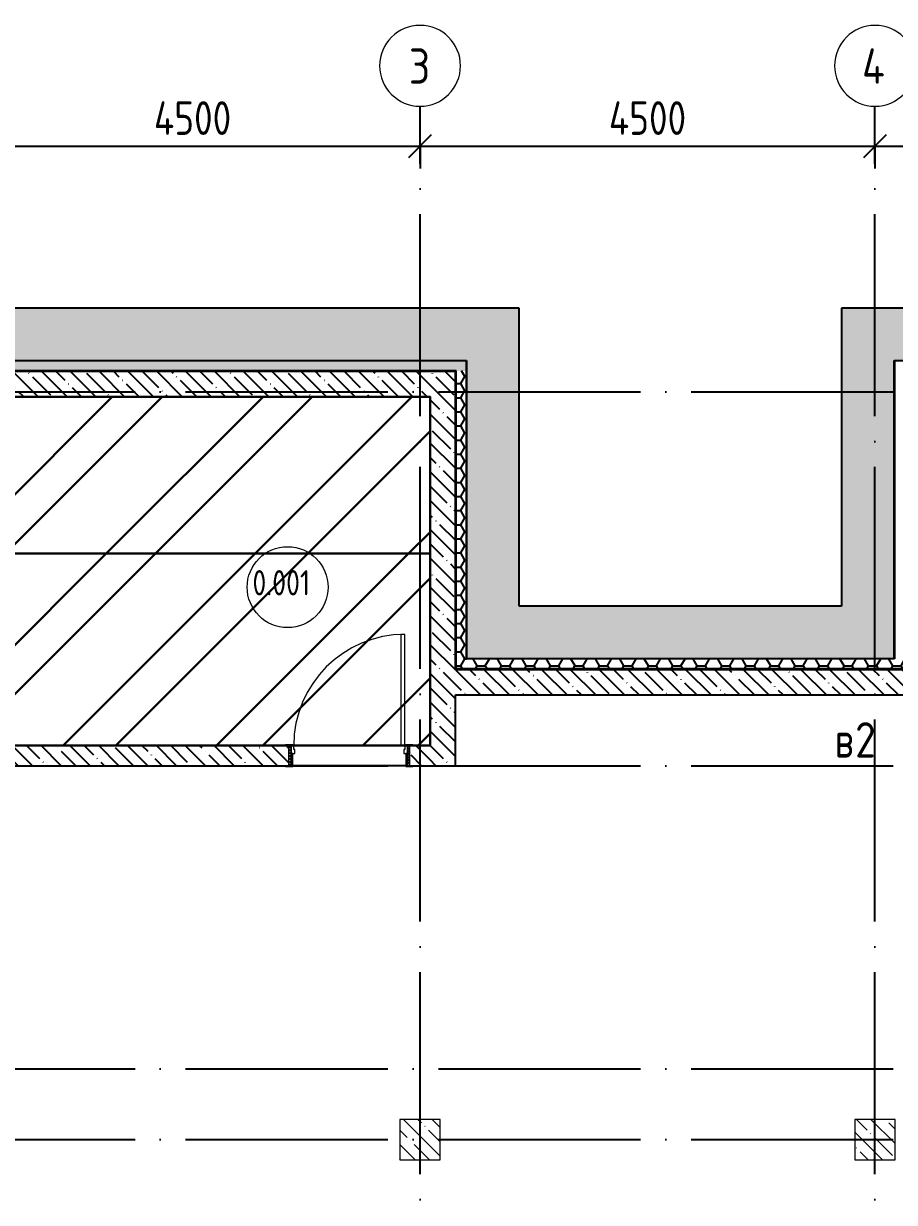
# Model space of a CAD drawing. Header units: millimetres. Extents: x -68946 to 690821, y -552984 to 293768.
# Drawn here: x 2106 to 10719, y 159979 to 171645 of the extents above; entities that cross this region are included whole.
import ezdxf

# ---------------------------------------------------------------- set-up
doc = ezdxf.new("R2010")
doc.units = ezdxf.units.MM
doc.linetypes.add('ADSK_Линия сетки', pattern=[2500, 2000, -250, 0, -250])
doc.layers.get('Defpoints').update_dxf_attribs({"color": 250})
for name, color, linetype, lineweight in [('1.1) Стяжка 5 вып.', 30, 'Continuous', 30), ('1.4) Стяжка 5 вып.', 30, 'Continuous', 30), ('A-ANNO-DIMS', 250, 'Continuous', 9), ('A-AREA-IDEN', 250, 'Continuous', 9), ('A-DETL-1', 250, 'Continuous', 53), ('A-DETL-GENF-1', 250, 'Continuous', 5), ('A-DOOR', 250, 'Continuous', 5), ('A-DOOR-1', 250, 'Continuous', 13), ('A-DOOR-FRAM', 250, 'Continuous', 5), ('A-WALL', 250, 'Continuous', 9), ('A-WALL-1', 250, 'Continuous', 50), ('A-WALL-2', 250, 'Continuous', 5), ('A-WALL-3', 250, 'Continuous', 13), ('G-ANNO-SYMB-3', 250, 'Continuous', 9), ('I-WALL-1', 250, 'Continuous', 5), ('S-COLS-1', 250, 'Continuous', 5), ('S-COLS-2', 250, 'Continuous', 5), ('Оси', 250, 'Continuous', 9), ('Оси-1', 250, 'ADSK_Линия сетки', 9)]:
    doc.layers.add(name, color=color, linetype=linetype, lineweight=lineweight)
doc.styles.add('GOST Common', font='', dxfattribs={"width": 0.9, "height": 350})
doc.styles.add('GOST Common_1', font='', dxfattribs={"width": 0.9, "height": 250})
doc.styles.add('ISOCPEUR', font='isocpeur.ttf', dxfattribs={"width": 0.8, "height": 100})
doc.styles.get("Standard").update_dxf_attribs({"font": 'ГОСТ тип А.ttf'})
doc.styles.get('GOST Common').set_extended_font_data('GOST Common')
doc.styles.get('GOST Common_1').set_extended_font_data('GOST Common')
doc.dimstyles.new('А3', dxfattribs={"dimtxt": 333, "dimasz": 222, "dimexe": 222, "dimexo": 111, "dimgap": 111, "dimtad": 1, "dimtoh": 1, "dimdec": 0, "dimrnd": 0.0015, "dimzin": 0, "dimdsep": 46, "dimtxsty": 'Standard', "dimblk": 'OBLIQUE', "dimcen": 0, "dimclrd": 7, "dimclre": 7, "dimclrt": 7, "dimadec": 0, "dimazin": 0, "dimtfac": 1, "dimtdec": 0, "dimtofl": 0, "dimtmove": 0, "dimatfit": 3, "dimfxl": 1, "dimtolj": 1, "dimtzin": 0, "dimarcsym": 0})
pattern_1 = [(135, (-2722.6, 109625.46), (-142.5612, -142.5612), []), (135, (-2580.04, 109625.46), (-142.5612, -142.5612), [252.016, -50.403, 3.353, -47.05])]
pattern_2 = [(0, (-2722.6, 109625.456), (120.968, 69.841), [80.645, -161.29]), (120, (-2722.6, 109625.456), (-120.96808, 69.84086), [80.645, -161.29]), (60, (-2722.6, 109625.456), (-8e-05, 139.68186), [0, -161.29, 80.645, 0])]

# ---------------------------------------------------------------- blocks, each defined once
blk = doc.blocks.new('Дверь_СКБ_1Ст_Внутренняя - СОШ_Д-1п_Дв_1200x2100h-31541110-АР1_План расстановки фахверков на отм_ -3_400_ Секция 1_')
at = {"layer": 'A-DOOR'}
h = blk.add_hatch(dxfattribs=at)
h.set_pattern_fill('FP_5', color=256, style=0, pattern_type=2)
h.set_pattern_definition([(135, (1701.41, 164.685), (-14.14214, -14.14214), []), (225, (1701.41, 164.685), (14.14214, -14.14214), [])])
h.paths.add_polyline_path([(612.5, -100), (612.5, 100), (587.5, 100), (587.5, -100)])
at = {"layer": 'A-DOOR-FRAM'}
h = blk.add_hatch(dxfattribs=at)
h.set_pattern_fill('FP_6', color=256, style=0, pattern_type=2)
h.set_pattern_definition([(45, (-421.384, 164.685), (-14.1421, 14.1421), []), (135, (-421.384, 164.685), (-14.1421, -14.1421), [])])
h.paths.add_polyline_path([(-562.5, -100), (-562.5, 100), (-587.5, 100), (-587.5, -100)])
at = {"layer": 'A-DOOR'}
blk.add_arc((562.5, 100), 1100, 90, 180, dxfattribs=at)
at = {"layer": 'A-DOOR-1'}
for p, q in [((562.5, 1200), (522.5, 1200)), ((522.5, 1200), (522.5, 100)), ((562.5, 100), (562.5, 1200)), ((522.5, 100), (562.5, 100))]:
    blk.add_line(p, q, dxfattribs=at)
at = {"layer": 'A-DOOR-FRAM'}
for p, q in [((-547.5, 108), (-617.5, 108)), ((-617.5, 108), (-617.5, 100)), ((-617.5, 100), (-547.5, 100)), ((-562.5, 100), (-587.5, 100)), ((-587.5, 100), (-587.5, -100)), ((-537.5, 100), (-562.5, 100)), ((-562.5, 100), (-562.5, 20)), ((-562.5, -100), (-562.5, 100)), ((-547.5, 100), (-562.5, 100)), ((-562.5, 100), (-562.5, 99)), ((-562.5, 99), (-547.5, 99)), ((-562.5, 20), (-527.5, 20)), ((-547.5, 20), (-562.5, 20)), ((-562.5, 20), (-562.5, -100)), ((-547.5, 100), (-547.5, 108)), ((-547.5, 99), (-547.5, 100)), ((-547.5, -100), (-547.5, 20)), ((-537.5, 60), (-537.5, 100)), ((-527.5, 60), (-537.5, 60)), ((-527.5, 20), (-527.5, 60)), ((562.5, 60), (552.5, 60)), ((552.5, 60), (552.5, 20)), ((552.5, 20), (587.5, 20)), ((562.5, 100), (562.5, 60)), ((587.5, 100), (562.5, 100)), ((642.5, 108), (572.5, 108)), ((572.5, 108), (572.5, 100)), ((587.5, 100), (572.5, 100)), ((572.5, 100), (572.5, 99)), ((572.5, 100), (642.5, 100)), ((572.5, 99), (587.5, 99)), ((587.5, 20), (572.5, 20)), ((572.5, 20), (572.5, -100)), ((587.5, 20), (587.5, 100)), ((612.5, 100), (587.5, 100)), ((587.5, 100), (587.5, -100)), ((587.5, 99), (587.5, 100)), ((587.5, -100), (587.5, 20)), ((612.5, -100), (612.5, 100)), ((642.5, 100), (642.5, 108)), ((-547.5, -100), (-617.5, -100)), ((-617.5, -100), (-617.5, -108)), ((-617.5, -108), (-547.5, -108)), ((-587.5, -100), (-562.5, -100)), ((-562.5, -100), (-547.5, -100)), ((-547.5, -108), (-547.5, -100)), ((572.5, -100), (587.5, -100)), ((642.5, -100), (572.5, -100)), ((572.5, -100), (572.5, -108)), ((572.5, -108), (642.5, -108)), ((587.5, -100), (612.5, -100)), ((642.5, -108), (642.5, -100))]:
    blk.add_line(p, q, dxfattribs=at)
blk = doc.blocks.new('BSC_Колонна _Прямоугольная - 400x400-V36-АР1_План расстановки фахверков на отм_ -3_400_ Секция 1_')
at = {"layer": 'S-COLS-2'}
h = blk.add_hatch(dxfattribs=at)
h.set_pattern_fill('FP_44', color=256, style=0, pattern_type=2)
h.set_pattern_definition([(135, (-13250, -50975), (-142.5619, -142.5619), []), (135, (-13107.44, -50975), (-142.5619, -142.5619), [252.016, -50.403, 3.353, -47.05])])
h.paths.add_polyline_path([(-200, -200), (200, -200), (200, 200), (-200, 200)])
at = {"layer": 'S-COLS-1'}
for p, q in [((200, 200), (-200, 200)), ((-200, 200), (-200, -200)), ((200, -200), (200, 200)), ((-200, -200), (200, -200))]:
    blk.add_line(p, q, dxfattribs=at)
blk = doc.blocks.new('BSC_Колонна _Прямоугольная - 400x400-V38-АР1_План расстановки фахверков на отм_ -3_400_ Секция 1_')
at = {"layer": 'S-COLS-2'}
h = blk.add_hatch(dxfattribs=at)
h.set_pattern_fill('FP_46', color=256, style=0, pattern_type=2)
h.set_pattern_definition([(135, (-8750, -50975), (-142.5619, -142.5619), []), (135, (-8607.44, -50975), (-142.5619, -142.5619), [252.016, -50.403, 3.353, -47.05])])
h.paths.add_polyline_path([(-200, -200), (200, -200), (200, 200), (-200, 200)])
at = {"layer": 'S-COLS-1'}
for p, q in [((200, 200), (-200, 200)), ((-200, 200), (-200, -200)), ((200, -200), (200, 200)), ((-200, -200), (200, -200))]:
    blk.add_line(p, q, dxfattribs=at)
blk = doc.blocks.new('Ось сетки - Круг_Ø8 мм-39983606-АР1_План расстановки фахверков на отм_ -3_400_ Секция 1_')
at = {"layer": 'Оси'}
for start, end in [(360, 180), (180, 360)]:
    blk.add_arc((0, 0), 4, start, end, dxfattribs=at)
blk = doc.blocks.new('_Oblique')
at = {"color": 0, "linetype": 'ByBlock', "lineweight": -2}
blk.add_line((-0.5, -0.5), (0.5, 0.5), dxfattribs=at)
blk = doc.blocks.new('*D5380')
at = {"layer": 'A-ANNO-DIMS', "color": 7, "lineweight": -2, "transparency": 16777216}
for p, q in [((1527, 170432), (6027, 170432)), ((1527, 170421), (1527, 170210)), ((6027, 170421), (6027, 170210))]:
    blk.add_line(p, q, dxfattribs=at)
at = {"layer": 'Defpoints', "color": 0, "lineweight": 30, "transparency": 16777216}
for p in [(1527, 170532), (6027, 170532), (6027, 170432)]:
    blk.add_point(p, dxfattribs=at)
at = {"layer": 'A-ANNO-DIMS', "color": 7, "lineweight": -2, "transparency": 16777216, "xscale": 222, "yscale": 222, "zscale": 222, "rotation": 180}
blk.add_blockref('_Oblique', (1527, 170432), dxfattribs=at)
at = {"layer": 'A-ANNO-DIMS', "color": 7, "lineweight": -2, "transparency": 16777216, "xscale": 222, "yscale": 222, "zscale": 222}
blk.add_blockref('_Oblique', (6027, 170432), dxfattribs=at)
at = {"layer": 'A-ANNO-DIMS', "color": 7, "lineweight": -2, "transparency": 16777216, "insert": (3777, 170710), "char_height": 333, "width": 2.57, "attachment_point": 5}
blk.add_mtext('\\A1;4500', dxfattribs=at)
blk = doc.blocks.new('*D5381')
at = {"layer": 'A-ANNO-DIMS', "color": 7, "lineweight": -2, "transparency": 16777216}
for p, q in [((6027, 170432), (10527, 170432)), ((6027, 170421), (6027, 170210)), ((10527, 170421), (10527, 170210))]:
    blk.add_line(p, q, dxfattribs=at)
at = {"layer": 'Defpoints', "color": 0, "lineweight": 30, "transparency": 16777216}
for p in [(6027, 170532), (10527, 170532), (10527, 170432)]:
    blk.add_point(p, dxfattribs=at)
at = {"layer": 'A-ANNO-DIMS', "color": 7, "lineweight": -2, "transparency": 16777216, "xscale": 222, "yscale": 222, "zscale": 222, "rotation": 180}
blk.add_blockref('_Oblique', (6027, 170432), dxfattribs=at)
at = {"layer": 'A-ANNO-DIMS', "color": 7, "lineweight": -2, "transparency": 16777216, "xscale": 222, "yscale": 222, "zscale": 222}
blk.add_blockref('_Oblique', (10527, 170432), dxfattribs=at)
at = {"layer": 'A-ANNO-DIMS', "color": 7, "lineweight": -2, "transparency": 16777216, "insert": (8277, 170710), "char_height": 333, "width": 2.57, "attachment_point": 5}
blk.add_mtext('\\A1;4500', dxfattribs=at)
blk = doc.blocks.new('*D5382')
at = {"layer": 'A-ANNO-DIMS', "color": 7, "lineweight": -2, "transparency": 16777216}
for p, q in [((10527, 170432), (15027, 170432)), ((10527, 170421), (10527, 170210)), ((15027, 170421), (15027, 170210))]:
    blk.add_line(p, q, dxfattribs=at)
at = {"layer": 'Defpoints', "color": 0, "lineweight": 30, "transparency": 16777216}
for p in [(10527, 170532), (15027, 170532), (15027, 170432)]:
    blk.add_point(p, dxfattribs=at)
at = {"layer": 'A-ANNO-DIMS', "color": 7, "lineweight": -2, "transparency": 16777216, "xscale": 222, "yscale": 222, "zscale": 222, "rotation": 180}
blk.add_blockref('_Oblique', (10527, 170432), dxfattribs=at)
at = {"layer": 'A-ANNO-DIMS', "color": 7, "lineweight": -2, "transparency": 16777216, "xscale": 222, "yscale": 222, "zscale": 222}
blk.add_blockref('_Oblique', (15027, 170432), dxfattribs=at)
at = {"layer": 'A-ANNO-DIMS', "color": 7, "lineweight": -2, "transparency": 16777216, "insert": (12777, 170710), "char_height": 333, "width": 2.57, "attachment_point": 5}
blk.add_mtext('\\A1;4500', dxfattribs=at)
blk = doc.blocks.new('AAR_СКБ_Марка_Помещения - Номер-17325395-АР1_План расстановки фахверков на отм_ -3_400_ Секция 1_')
at = {"layer": 'A-AREA-IDEN'}
blk.add_circle((0, 1.5), 4, dxfattribs=at)

msp = doc.modelspace()

# ---------------------------------------------------------------- hatches: boundary and pattern name
at = {"layer": '1.1) Стяжка 5 вып.', "lineweight": 30}
h = msp.add_hatch(dxfattribs=at)
h.set_pattern_fill('ANSI32', color=256, scale=220)
h.paths.add_polyline_path([(6127.3802, 166385.4666), (6127.3802, 167950.4572), (1527.4021, 167950.4572), (1527.4021, 166385.4666), (-742.5979, 166385.4666), (-742.5979, 164500.4566), (6127.3802, 164500.4566)])
at = {"layer": '1.4) Стяжка 5 вып.', "lineweight": 30}
h = msp.add_hatch(dxfattribs=at)
h.set_pattern_fill('ANSI32', color=256, scale=222)
h.paths.add_polyline_path([(1282.4021, 166400.4566), (6127.3802, 166400.4566), (6127.3802, 167950.4572), (1282.4021, 167950.4572)])
h = msp.add_hatch(dxfattribs=at)
h.set_pattern_fill('ANSI32', color=256, scale=222)
h.paths.add_polyline_path([(-1222.5979, 166400.4566), (6127.3802, 166400.4566), (6127.3802, 164500.4566), (-1222.5979, 164500.4566)])
at = {"layer": 'A-DETL-GENF-1', "lineweight": -2}
h = msp.add_hatch(dxfattribs=at)
h.set_pattern_fill('FP_56', color=256, style=0, pattern_type=2)
h.set_pattern_definition([(135, (-2298.33, 109625.46), (-424.2641, 3e-14), [600, 0, 0, 0]), (45, (-2722.6, 109625.46), (-424.2641, 0), [600, 0, 0, 0]), (45, (-2722.6, 109837.6), (-424.2641, 0), [150, -450]), (135, (-2404.4, 109943.65), (-424.2641, 3e-14), [150, -450]), (45, (-2404.4, 109731.52), (-424.2641, 0), [150, -450]), (135, (-2510.47, 109625.46), (-424.2641, 3e-14), [150, -450])])
h.paths.add_polyline_path([(66467.4021, 152320.3258), (66467.4021, 152840.4566), (-3032.6198, 152840.4566), (-3032.6198, 168310.4572), (6487.3802, 168310.4572), (6487.3802, 165360.456), (10717.4399, 165360.456), (10717.4399, 168310.4572), (66937.4021, 168310.4572), (66937.4021, 165360.4566), (68711.3946, 165360.4566), (68711.3946, 165880.4566), (67457.4021, 165880.4566), (67457.4021, 168830.4572), (10197.4399, 168830.4572), (10197.4399, 165880.456), (7007.3802, 165880.456), (7007.3802, 168830.4572), (-3552.6198, 168830.4572), (-3552.6198, 152320.4566), (65947.4062, 152320.3258)])
at = {"layer": 'A-WALL', "lineweight": -2}
for points in [[(6377.3802, 168200.4572), (6385.3802, 168200.4572), (6385.3802, 168208.4572), (-2922.6198, 168208.4572), (-2922.6198, 168200.4572), (4812.1984, 168200.4572)], [(6385.3802, 165258.456), (6385.3802, 168200.4572), (6377.3802, 168200.4572), (6377.3802, 165258.456)], [(10827.4399, 165250.456), (10827.4399, 165258.456), (6377.3802, 165258.456), (6377.3802, 165250.456), (9668.2633, 165250.456)]]:
    msp.add_hatch(color=256, dxfattribs=at).paths.add_polyline_path(points)
at = {"layer": 'A-WALL-2', "lineweight": -2}
h = msp.add_hatch(dxfattribs=at)
h.set_pattern_fill('FP_2', color=256, style=0, pattern_type=2)
h.set_pattern_definition(pattern_2)
h.paths.add_polyline_path([(6485.3802, 168208.4572), (6485.3802, 168308.4572), (-2922.6198, 168308.4572), (-2922.6198, 168310.4572), (-2930.6198, 168310.4572), (-2930.6198, 168208.4572), (6385.3802, 168208.4572)])
h = msp.add_hatch(dxfattribs=at)
h.set_pattern_fill('FP_2', color=256, style=0, pattern_type=2)
h.set_pattern_definition(pattern_2)
h.paths.add_polyline_path([(6385.3802, 165358.456), (6485.3802, 165358.456), (6485.3802, 168200.4572), (6487.3802, 168200.4572), (6487.3802, 168208.4572), (6385.3802, 168208.4572), (6385.3802, 165360.456)])
h = msp.add_hatch(dxfattribs=at)
h.set_pattern_fill('FP_2', color=256, style=0, pattern_type=2)
h.set_pattern_definition(pattern_2)
h.paths.add_polyline_path([(10819.4399, 165258.456), (10819.4399, 165358.456), (6385.3802, 165358.456), (6385.3802, 165258.456), (9668.2633, 165258.456)])
at = {"layer": 'I-WALL-1', "lineweight": -2}
h = msp.add_hatch(dxfattribs=at)
h.set_pattern_fill('FP_1', color=256, style=0, pattern_type=2)
h.set_pattern_definition(pattern_1)
h.paths.add_polyline_path([(6127.3802, 167950.4572), (6377.3802, 167950.4572), (6377.3802, 168200.4572), (-2672.5979, 168200.4572), (-2672.5979, 167950.4572), (4812.1984, 167950.4572)])
h = msp.add_hatch(dxfattribs=at)
h.set_pattern_fill('FP_1', color=256, style=0, pattern_type=2)
h.set_pattern_definition(pattern_1)
h.paths.add_polyline_path([(6127.3802, 164300.4566), (6377.3802, 164300.4566), (6377.3802, 167950.4572), (6127.3802, 167950.4572), (6127.3802, 164500.4566)])
h = msp.add_hatch(dxfattribs=at)
h.set_pattern_fill('FP_1', color=256, style=0, pattern_type=2)
h.set_pattern_definition(pattern_1)
h.paths.add_polyline_path([(10827.4399, 165000.456), (10827.4399, 165250.456), (6377.3802, 165250.456), (6377.3802, 165000.456), (7240.2308, 165000.456)])
h = msp.add_hatch(dxfattribs=at)
h.set_pattern_fill('FP_1', color=256, style=0, pattern_type=2)
h.set_pattern_definition(pattern_1)
h.paths.add_polyline_path([(5927.3802, 164300.4566), (6127.3802, 164300.4566), (6127.3802, 164500.4566), (5927.3802, 164500.4566)])
h.paths.add_polyline_path([(4697.3802, 164300.4566), (4727.3802, 164300.4566), (4727.3802, 164500.4566), (-2672.6198, 164500.4566), (-2672.6198, 164300.4566), (2384.166, 164300.4566)])

# ---------------------------------------------------------------- linework, layer by layer
at = {"layer": '1.1) Стяжка 5 вып.', "lineweight": 30}
for points in [[(6127.3802, 166385.4666), (6127.3802, 166385.4666), (6127.3802, 167950.4572), (1527.4021, 167950.4572), (1527.4021, 166385.4666)], [(1527.4021, 166385.4666), (-742.5979, 166385.4666), (-742.5979, 164500.4566), (6127.3802, 164500.4566), (6127.3802, 166385.4666)]]:
    msp.add_lwpolyline(points, dxfattribs=at)
at = {"layer": '1.4) Стяжка 5 вып.', "lineweight": 30}
for points in [[(1282.4021, 166400.4566), (6127.3802, 166400.4566), (6127.3802, 167950.4572), (1282.4021, 167950.4572)], [(-1222.5979, 166400.4566), (6127.3802, 166400.4566), (6127.3802, 164500.4566), (-1222.5979, 164500.4566)]]:
    msp.add_lwpolyline(points, close=True, dxfattribs=at)
at = {"layer": 'A-DETL-1', "lineweight": -2}
for p, q in [((7007.3802, 168830.4572), (-3552.6198, 168830.4572)), ((7007.3802, 165880.456), (7007.3802, 168830.4572)), ((67457.4021, 168830.4572), (10197.4399, 168830.4572)), ((10197.4399, 168830.4572), (10197.4399, 165880.456)), ((-3032.6198, 168310.4572), (6487.3802, 168310.4572)), ((6487.3802, 168310.4572), (6487.3802, 165360.456)), ((10717.4399, 165360.456), (10717.4399, 168310.4572)), ((10717.4399, 168310.4572), (66937.4021, 168310.4572)), ((10197.4399, 165880.456), (7007.3802, 165880.456)), ((6487.3802, 165360.456), (10717.4399, 165360.456))]:
    msp.add_line(p, q, dxfattribs=at)
at = {"layer": 'A-WALL-1', "lineweight": -2}
for p, q in [((6377.3802, 168200.4572), (-2922.5979, 168200.4572)), ((6377.3802, 165250.456), (6377.3802, 168200.4572)), ((-2672.5979, 167950.4572), (6127.3802, 167950.4572)), ((6127.3802, 167950.4572), (6127.3802, 164500.4566)), ((10827.4399, 165250.456), (6377.3802, 165250.456)), ((6377.3802, 165000.456), (10827.4399, 165000.456)), ((6377.3802, 164300.4566), (6377.3802, 165000.456)), ((4697.3802, 164500.4566), (-2672.6198, 164500.4566)), ((6127.3802, 164500.4566), (5957.3802, 164500.4566)), ((-422.6198, 164300.4566), (4697.3802, 164300.4566)), ((5957.3802, 164300.4566), (6377.3802, 164300.4566))]:
    msp.add_line(p, q, dxfattribs=at)
at = {"layer": 'A-WALL-2', "lineweight": -2}
for p, q in [((6487.3802, 168308.4572), (-3032.6198, 168308.4572)), ((6485.3802, 165358.456), (6485.3802, 168310.4572)), ((66937.4021, 168308.4572), (10717.4399, 168308.4572)), ((10719.4399, 168310.4572), (10719.4399, 165358.456)), ((6485.3802, 168208.4572), (6487.3802, 168208.4572)), ((10719.4399, 165358.456), (6485.3802, 165358.456))]:
    msp.add_line(p, q, dxfattribs=at)
at = {"layer": 'A-WALL-3', "lineweight": -2}
for p, q in [((6385.3802, 168208.4572), (-2930.6198, 168208.4572)), ((6385.3802, 165258.456), (6385.3802, 168208.4572)), ((10819.4399, 165258.456), (6385.3802, 165258.456))]:
    msp.add_line(p, q, dxfattribs=at)
at = {"layer": 'I-WALL-1', "lineweight": -2}
for p, q in [((4777.3802, 164500.4566), (5837.3802, 164500.4566)), ((5887.3802, 164300.4566), (4767.3802, 164300.4566))]:
    msp.add_line(p, q, dxfattribs=at)
at = {"layer": 'Оси-1', "lineweight": -2}
for p, q in [((6027.4021, 150257.9072), (6027.4021, 170827.4611)), ((10527.4021, 150257.9072), (10527.4021, 170827.4611)), ((-6292.1491, 168000.4566), (69851.8838, 168000.4566)), ((-6292.1491, 164300.4566), (69851.8838, 164300.4566)), ((-6292.1491, 161300.4566), (69851.8838, 161300.4566)), ((-6292.1491, 160600.4566), (69851.8838, 160600.4566))]:
    msp.add_line(p, q, dxfattribs=at)

# ---------------------------------------------------------------- block references
at = {"layer": 'A-AREA-IDEN', "lineweight": -2, "xscale": 99.99999999999993, "yscale": 99.99999999999993, "zscale": 99.99999999999993}
msp.add_blockref('AAR_СКБ_Марка_Помещения - Номер-17325395-АР1_План расстановки фахверков на отм_ -3_400_ Секция 1_', (4717.022, 165917.645), dxfattribs=at)
at = {"layer": 'A-DOOR', "lineweight": -2}
msp.add_blockref('Дверь_СКБ_1Ст_Внутренняя - СОШ_Д-1п_Дв_1200x2100h-31541110-АР1_План расстановки фахверков на отм_ -3_400_ Секция 1_', (5314.8802, 164400.4566), dxfattribs=at)
at = {"layer": 'S-COLS-1', "lineweight": -2}
for name, p in [('BSC_Колонна _Прямоугольная - 400x400-V38-АР1_План расстановки фахверков на отм_ -3_400_ Секция 1_', (6027.4021, 160600.456)), ('BSC_Колонна _Прямоугольная - 400x400-V36-АР1_План расстановки фахверков на отм_ -3_400_ Секция 1_', (10527.4021, 160600.456))]:
    msp.add_blockref(name, p, dxfattribs=at)
at = {"layer": 'Оси', "lineweight": -2, "xscale": 99.99999999999993, "yscale": 99.99999999999993, "zscale": 99.99999999999993}
for p in [(6027.4021, 171227.4611), (10527.4021, 171227.4611)]:
    msp.add_blockref('Ось сетки - Круг_Ø8 мм-39983606-АР1_План расстановки фахверков на отм_ -3_400_ Секция 1_', p, dxfattribs=at)

# ---------------------------------------------------------------- texts
at = {"layer": 'A-AREA-IDEN', "lineweight": -2, "insert": (4369.1978, 166236.3756), "char_height": 250, "width": 800.885812, "attachment_point": 1, "style": 'ISOCPEUR'}
msp.add_mtext('0.001', dxfattribs=at)
at = {"layer": 'G-ANNO-SYMB-3', "lineweight": -2, "char_height": 350, "attachment_point": 1, "style": 'GOST Common_1'}
for s, insert, width in [('\\fGOST Common|b0|i0|c204|p34|;\\W.8;в', (10129.4033, 164731.4609), 243.713), (' 2', (10330.4866, 164731.4609), 359.156)]:
    msp.add_mtext(s, dxfattribs=dict(at, insert=insert, width=width))
at = {"layer": 'Оси', "lineweight": -2, "char_height": 350, "attachment_point": 1, "style": 'GOST Common'}
for s, insert, width in [('\\fGOST Common|b0|i0|c204|p34|;\\W.9;3', (5916.3215, 171399.9945), 266.961937), ('\\fGOST Common|b0|i0|c204|p34|;\\W.9;4', (10398.7715, 171399.9945), 310.253062)]:
    msp.add_mtext(s, dxfattribs=dict(at, insert=insert, width=width))

# ---------------------------------------------------------------- dimensions: what is measured, and where the dimension line sits
at = {"layer": 'A-ANNO-DIMS', "lineweight": -2}
for base, p1, p2, picture, middle in [((6027.4021, 170432.1494), (1527.4021, 170532.1343), (6027.4021, 170532.1343), '*D5380', (3777.4021, 170709.6494)), ((10527.4021, 170432.1494), (6027.4021, 170532.1343), (10527.4021, 170532.1343), '*D5381', (8277.4021, 170709.6494)), ((15027.4021, 170432.1494), (10527.4021, 170532.1343), (15027.4021, 170532.1343), '*D5382', (12777.4021, 170709.6494))]:
    dim = msp.add_linear_dim(base=base, p1=p1, p2=p2, dimstyle='А3', dxfattribs=at)
    dim.commit()
    dim.dimension.update_dxf_attribs({"geometry": picture, "text_midpoint": middle})

doc.saveas('drawing.dxf')
